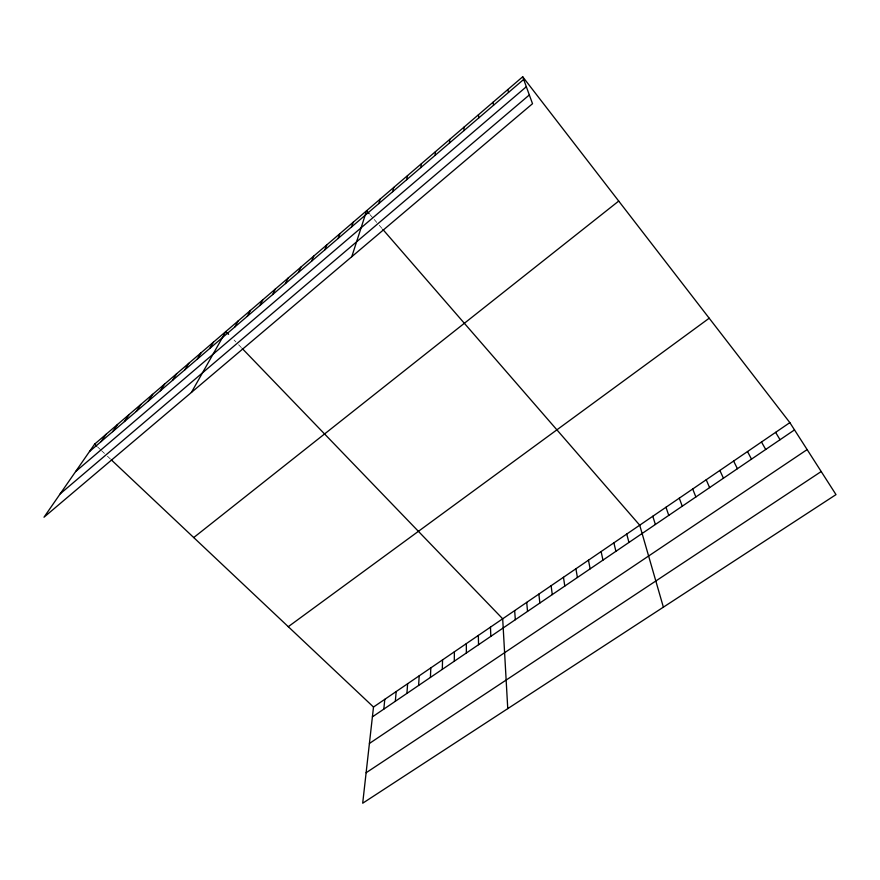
<?xml version="1.0" encoding="UTF-8"?>
<svg xmlns="http://www.w3.org/2000/svg" width="880" height="880" viewBox="0 0 880 880"><rect width="100%" height="100%" fill="white"/><g stroke="black" fill="none" stroke-linecap="round" stroke-linejoin="round"><path stroke-width="0.66" stroke-dasharray="4.4 3.3" d="M97.57 446.919L100.529 449.702M101.519 450.637L104.478 453.42M107.426 456.214L110.363 458.964M234.069 340.043L235.895 341.935M238.634 344.784L241.351 347.589M369.985 214.621L373.373 218.515M374.22 219.494L376.75 222.409M379.291 225.335L381.975 228.426"/><path stroke-width="1.32" d="M454.289 661.21L454.388 651.783M442.299 669.361L442.563 659.868M430.419 677.435L430.815 667.887M449.482 143.022L449.691 139.436M418.627 685.454L419.177 675.84M406.934 693.407L407.616 683.738M395.329 701.294L396.165 691.559M383.812 709.126L384.791 699.325M789.855 422.631L373.505 707.036L362.692 803.22L836 494.615L789.855 422.631L522.709 76.78L94.622 444.125L44 517.22L532.521 103.708L522.709 76.78M435.083 155.364L435.512 151.602M420.816 167.596L421.465 163.658M406.692 179.696L407.561 175.593M392.7 191.686L393.778 187.418M378.851 203.555L380.127 199.133M351.78 256.696L366.608 210.727L369.138 213.653M351.538 226.963L353.21 222.222M338.074 238.502L339.944 233.618M324.731 249.931L326.799 244.893M311.52 261.25L313.775 256.069M298.43 272.47L300.861 267.146M285.461 283.58L288.079 278.124M272.624 294.591L275.407 288.992M259.886 305.503L262.856 299.772M247.28 316.316L250.404 310.442M234.773 327.019L238.073 321.024M191.389 392.458L225.852 331.518L228.591 334.356M209.748 348.469L213.378 342.221M197.23 359.205L201.014 352.825M184.811 369.842L188.76 363.341M172.513 380.38L176.627 373.758M160.336 390.819L164.593 384.087M148.258 401.159L152.669 394.317M136.301 411.422L140.855 404.459M124.443 421.575L129.14 414.513M112.695 431.651L117.535 424.468M101.046 441.628L106.029 434.346M89.507 451.517L523.677 79.442M75.625 471.559L526.339 86.735M60.192 493.834L529.331 94.952M193.721 537.559L618.717 201.069M288.277 626.692L709.203 318.219M372.394 716.881L794.508 429.891M369.413 743.468L807.136 449.592M366.113 772.75L821.205 471.537M94.622 444.125L96.591 445.984M111.331 459.888L373.505 707.036M242.253 348.535L502.689 618.794L507.76 708.631M382.866 229.46L639.716 525.195L663.377 607.167M775.61 432.355L780.043 439.714M761.497 442.002L765.71 449.471M747.505 451.561L751.498 459.129M733.623 461.043L737.407 468.71M719.862 470.437L723.437 478.203M706.222 479.765L709.599 487.619M692.692 489.005L695.871 496.958M679.283 498.168L682.253 506.209M665.984 507.243L668.756 515.383M652.795 516.263L655.38 524.48M626.736 534.05L628.958 542.443M507.815 89.551L508.541 92.411M613.877 542.839L615.912 551.32M601.117 551.562L602.965 560.12M588.467 560.197L590.139 568.843M575.905 568.777L577.412 577.489M493.075 102.212L493.559 105.259M563.464 577.28L564.795 586.069M551.111 585.717L552.277 594.583M538.857 594.088L539.858 603.031M526.713 602.382L527.538 611.402M478.467 114.741L478.72 117.975M514.657 610.621L515.328 619.707M490.468 627.143L490.831 636.361M478.346 635.426L478.544 644.71M464.013 127.149L464.035 130.559M466.323 643.632L466.367 652.993"/></g></svg>
